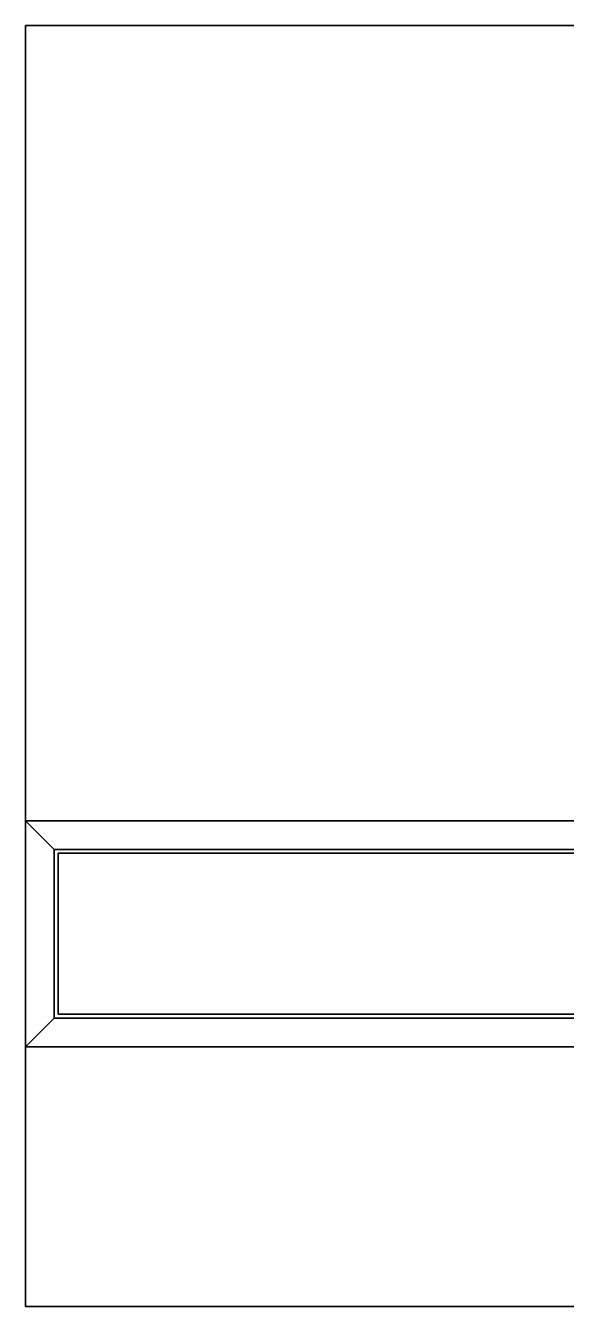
# Model space of a CAD drawing. Extents: x -150 to 6983, y -150 to 6527.
# Drawn here: x -150 to 2673, y -150 to 6527 of the extents above; entities that cross this region are included whole.
import ezdxf

# ---------------------------------------------------------------- set-up
doc = ezdxf.new("R2010")
doc.units = 0
for name, color, linetype in [('LAYER0', 7, 'CONTINUOUS'), ('LAYER171', 7, 'CONTINUOUS'), ('LAYER77', 7, 'CONTINUOUS'), ('LAYER78', 7, 'CONTINUOUS'), ('LAYER79', 7, 'CONTINUOUS')]:
    doc.layers.add(name, color=color, linetype=linetype)

msp = doc.modelspace()

# ---------------------------------------------------------------- linework, layer by layer
at = {"layer": 'LAYER0', "invisible_edges": 1}
for points in [[(6983, 6527, -5), (-150, -150, -5), (-150, 6527, -5), (6983, 6527, -5)], [(-150, -150, -5), (6983, 6527, -5), (6983, -150, -5), (-150, -150, -5)], [(-150, 6527), (6983, 6527, -5), (-150, 6527, -5), (-150, 6527)], [(6983, 6527, -5), (-150, 6527), (6983, 6527), (6983, 6527, -5)], [(-150, 6527), (-150, -150, -5), (-150, -150), (-150, 6527)], [(-150, -150, -5), (-150, 6527), (-150, 6527, -5), (-150, -150, -5)], [(6983, -150), (-150, 6527), (-150, -150), (6983, -150)], [(-150, 6527), (6983, -150), (6983, 6527), (-150, 6527)], [(6983, -150), (-150, -150, -5), (6983, -150, -5), (6983, -150)], [(-150, -150, -5), (6983, -150), (-150, -150), (-150, -150, -5)]]:
    msp.add_3dface(points, dxfattribs=at)
at = {"layer": 'LAYER171'}
for points, invisible_edges in [([(0, 2232), (20, 2212), (0, 1353), (0, 2232)], 3), ([(20, 2212), (0, 2232), (4149, 2232), (20, 2212)], 5), ([(0, 2232, 100), (0, 1353), (0, 1353, 100), (0, 2232, 100)], 1), ([(0, 1353), (0, 2232, 100), (0, 2232), (0, 1353)], 1), ([(0, 2232, 100), (4149, 2232), (0, 2232), (0, 2232, 100)], 1), ([(4149, 2232), (0, 2232, 100), (4149, 2232, 100), (4149, 2232)], 1), ([(0, 2232, 100), (20, 2212, 100), (4149, 2232, 100), (0, 2232, 100)], 3), ([(20, 2212, 100), (0, 2232, 100), (20, 1373, 100), (20, 2212, 100)], 3), ([(0, 1353, 100), (20, 1373, 100), (0, 2232, 100), (0, 1353, 100)], 3), ([(20, 1373), (0, 1353), (20, 2212), (20, 1373)], 3), ([(20, 2212), (4149, 2232), (4169, 2212), (20, 2212)], 3), ([(4149, 2232, 100), (20, 2212, 100), (4169, 2212, 100), (4149, 2232, 100)], 5), ([(4169, 2212, 100), (20, 2212), (4169, 2212), (4169, 2212, 100)], 1), ([(20, 2212), (4169, 2212, 100), (20, 2212, 100), (20, 2212)], 1), ([(20, 2212), (20, 1373, 100), (20, 1373), (20, 2212)], 1), ([(20, 1373, 100), (20, 2212), (20, 2212, 100), (20, 1373, 100)], 1), ([(0, 1353), (20, 1373), (2894, 1353), (0, 1353)], 3), ([(20, 1373, 100), (0, 1353, 100), (2894, 1353, 100), (20, 1373, 100)], 5), ([(2894, 1353, 100), (0, 1353), (2894, 1353), (2894, 1353, 100)], 1), ([(0, 1353), (2894, 1353, 100), (0, 1353, 100), (0, 1353)], 1), ([(2894, 1353), (20, 1373), (2914, 1373), (2894, 1353)], 5), ([(20, 1373, 100), (2914, 1373), (20, 1373), (20, 1373, 100)], 1), ([(2914, 1373), (20, 1373, 100), (2914, 1373, 100), (2914, 1373)], 1), ([(20, 1373, 100), (2894, 1353, 100), (2914, 1373, 100), (20, 1373, 100)], 3)]:
    msp.add_3dface(points, dxfattribs=dict(at, invisible_edges=invisible_edges))
at = {"layer": 'LAYER77'}
for points, invisible_edges in [([(3999, 2382), (0, 2232), (-150, 2382), (3999, 2382)], 1), ([(-150, 2382, 2407), (3999, 2382), (-150, 2382), (-150, 2382, 2407)], 1), ([(3999, 2382), (-150, 2382, 2407), (3999, 2382, 2407), (3999, 2382)], 1), ([(-150, 2382, 2407), (0, 2232), (0, 2232, 2407), (-150, 2382, 2407)], 1), ([(0, 2232), (-150, 2382, 2407), (-150, 2382), (0, 2232)], 1), ([(0, 2232, 2407), (3999, 2382, 2407), (-150, 2382, 2407), (0, 2232, 2407)], 1), ([(0, 2232), (3999, 2382), (4149, 2232), (0, 2232)], 1), ([(3999, 2382, 2407), (0, 2232, 2407), (4149, 2232, 2407), (3999, 2382, 2407)], 1), ([(0, 2232, 2407), (3598.5, 2232, 1334.5), (4149, 2232, 2407), (0, 2232, 2407)], 3), ([(0, 2232, 2407), (3398.5, 2232, 1328.5), (3598.5, 2232, 1334.5), (0, 2232, 2407)], 7), ([(0, 2232, 2407), (3398.5, 2232, 1248.5), (3398.5, 2232, 1328.5), (0, 2232, 2407)], 5), ([(0, 2232, 2407), (3198.5, 2232, 437.5), (3398.5, 2232, 1248.5), (0, 2232, 2407)], 7), ([(0, 2232, 2407), (3198.5, 2232, 357.5), (3198.5, 2232, 437.5), (0, 2232, 2407)], 5), ([(3398.5, 2232, 356.5), (0, 2232), (3658.5, 2232, 356.5), (3398.5, 2232, 356.5)], 7), ([(3198.5, 2232, 357.5), (0, 2232), (3398.5, 2232, 356.5), (3198.5, 2232, 357.5)], 7), ([(0, 2232), (3198.5, 2232, 357.5), (0, 2232, 2407), (0, 2232)], 3), ([(4149, 2232), (3658.5, 2232, 356.5), (0, 2232), (4149, 2232)], 3)]:
    msp.add_3dface(points, dxfattribs=dict(at, invisible_edges=invisible_edges))
at = {"layer": 'LAYER78', "invisible_edges": 1}
for points in [[(0, 2232), (-150, 1203), (-150, 2382), (0, 2232)], [(-150, 2382), (0, 2232, 2407), (0, 2232), (-150, 2382)], [(0, 2232, 2407), (-150, 2382), (-150, 2382, 2407), (0, 2232, 2407)], [(-150, 2382, 2407), (-150, 1203), (-150, 1203, 2407), (-150, 2382, 2407)], [(-150, 1203), (-150, 2382, 2407), (-150, 2382), (-150, 1203)], [(0, 1353, 2407), (-150, 2382, 2407), (-150, 1203, 2407), (0, 1353, 2407)], [(-150, 2382, 2407), (0, 1353, 2407), (0, 2232, 2407), (-150, 2382, 2407)], [(-150, 1203), (0, 2232), (0, 1353), (-150, 1203)], [(0, 2232), (0, 1353, 2407), (0, 1353), (0, 2232)], [(0, 1353, 2407), (0, 2232), (0, 2232, 2407), (0, 1353, 2407)], [(0, 1353), (-150, 1203, 2407), (-150, 1203), (0, 1353)], [(-150, 1203, 2407), (0, 1353), (0, 1353, 2407), (-150, 1203, 2407)]]:
    msp.add_3dface(points, dxfattribs=at)
at = {"layer": 'LAYER79', "invisible_edges": 1}
for points in [[(0, 1353), (2744, 1203), (-150, 1203), (0, 1353)], [(0, 1353, 2407), (-150, 1203), (-150, 1203, 2407), (0, 1353, 2407)], [(-150, 1203), (0, 1353, 2407), (0, 1353), (-150, 1203)], [(2744, 1203, 2407), (0, 1353, 2407), (-150, 1203, 2407), (2744, 1203, 2407)], [(2744, 1203), (0, 1353), (2894, 1353), (2744, 1203)], [(0, 1353, 2407), (2894, 1353), (0, 1353), (0, 1353, 2407)], [(2894, 1353), (0, 1353, 2407), (2894, 1353, 2407), (2894, 1353)], [(0, 1353, 2407), (2744, 1203, 2407), (2894, 1353, 2407), (0, 1353, 2407)], [(2744, 1203, 2407), (-150, 1203), (2744, 1203), (2744, 1203, 2407)], [(-150, 1203), (2744, 1203, 2407), (-150, 1203, 2407), (-150, 1203)]]:
    msp.add_3dface(points, dxfattribs=at)

doc.saveas('drawing.dxf')
